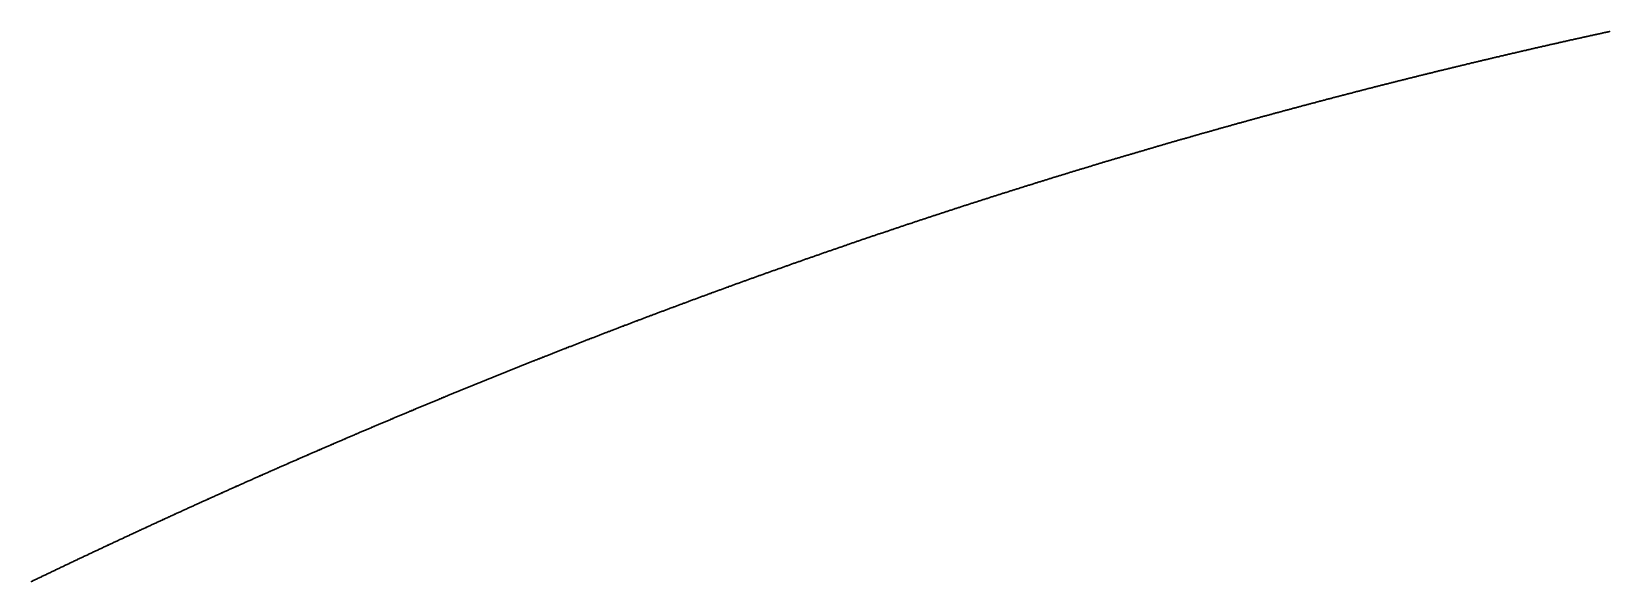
# Model space of a CAD drawing. Header units: metres. Extents: x 0 to 360, y 0 to 49.
# Drawn here: x 213.75 to 224.99, y 44.2 to 48.12 of the extents above; entities that cross this region are included whole.
import ezdxf

# ---------------------------------------------------------------- set-up
doc = ezdxf.new("R2010")
doc.units = ezdxf.units.M

msp = doc.modelspace()

# ---------------------------------------------------------------- linework, layer by layer
for p in [(224.991, 48.118), (224.488, 48.006), (224.494, 48.007), (224.5, 48.009), (224.506, 48.01), (224.512, 48.011), (224.517, 48.013), (224.523, 48.014), (224.529, 48.015), (224.535, 48.017), (224.541, 48.018), (224.547, 48.019), (224.553, 48.021), (224.558, 48.022), (224.564, 48.023), (224.57, 48.025), (224.576, 48.026), (224.582, 48.027), (224.588, 48.029), (224.594, 48.03), (224.599, 48.031), (224.605, 48.033), (224.611, 48.034), (224.617, 48.035), (224.623, 48.036), (224.629, 48.038), (224.634, 48.039), (224.64, 48.04), (224.646, 48.042), (224.652, 48.043), (224.658, 48.044), (224.664, 48.046), (224.67, 48.047), (224.675, 48.048), (224.681, 48.05), (224.687, 48.051), (224.693, 48.052), (224.699, 48.054), (224.705, 48.055), (224.71, 48.056), (224.716, 48.058), (224.722, 48.059), (224.728, 48.06), (224.734, 48.061), (224.74, 48.063), (224.746, 48.064), (224.751, 48.065), (224.757, 48.067), (224.763, 48.068), (224.769, 48.069), (224.775, 48.071), (224.781, 48.072), (224.787, 48.073), (224.792, 48.074), (224.798, 48.076), (224.804, 48.077), (224.81, 48.078), (224.816, 48.08), (224.822, 48.081), (224.827, 48.082), (224.833, 48.084), (224.839, 48.085), (224.845, 48.086), (224.851, 48.087), (224.857, 48.089), (224.863, 48.09), (224.868, 48.091), (224.874, 48.093), (224.88, 48.094), (224.886, 48.095), (224.892, 48.096), (224.898, 48.098), (224.903, 48.099), (224.909, 48.1), (224.915, 48.102), (224.921, 48.103), (224.927, 48.104), (224.933, 48.105), (224.939, 48.107), (224.944, 48.108), (224.95, 48.109), (224.956, 48.111), (224.962, 48.112), (224.968, 48.113), (224.974, 48.114), (224.979, 48.116), (224.985, 48.117), (224.009, 47.894), (224.014, 47.895), (224.02, 47.896), (224.026, 47.898), (224.032, 47.899), (224.038, 47.901), (224.044, 47.902), (224.049, 47.903), (224.055, 47.905), (224.061, 47.906), (224.067, 47.908), (224.073, 47.909), (224.079, 47.91), (224.085, 47.912), (224.09, 47.913), (224.096, 47.914), (224.102, 47.916), (224.108, 47.917), (224.114, 47.919), (224.12, 47.92), (224.126, 47.921), (224.131, 47.923), (224.137, 47.924), (224.143, 47.926), (224.149, 47.927), (224.155, 47.928), (224.161, 47.93), (224.166, 47.931), (224.172, 47.932), (224.178, 47.934), (224.184, 47.935), (224.19, 47.937), (224.196, 47.938), (224.202, 47.939), (224.207, 47.941), (224.213, 47.942), (224.219, 47.944), (224.225, 47.945), (224.231, 47.946), (224.237, 47.948), (224.243, 47.949), (224.248, 47.95), (224.254, 47.952), (224.26, 47.953), (224.266, 47.954), (224.272, 47.956), (224.278, 47.957), (224.283, 47.959), (224.289, 47.96), (224.295, 47.961), (224.301, 47.963), (224.307, 47.964), (224.313, 47.965), (224.319, 47.967), (224.324, 47.968), (224.33, 47.969), (224.336, 47.971), (224.342, 47.972), (224.348, 47.974), (224.354, 47.975), (224.36, 47.976), (224.365, 47.978), (224.371, 47.979), (224.377, 47.98), (224.383, 47.982), (224.389, 47.983), (224.395, 47.984), (224.4, 47.986), (224.406, 47.987), (224.412, 47.988), (224.418, 47.99), (224.424, 47.991), (224.43, 47.992), (224.436, 47.994), (224.441, 47.995), (224.447, 47.997), (224.453, 47.998), (224.459, 47.999), (224.465, 48.001), (224.471, 48.002), (224.477, 48.003), (224.482, 48.005), (223.546, 47.78), (223.552, 47.782), (223.558, 47.783), (223.564, 47.785), (223.57, 47.786), (223.576, 47.788), (223.581, 47.789), (223.587, 47.791), (223.593, 47.792), (223.599, 47.793), (223.605, 47.795), (223.611, 47.796), (223.616, 47.798), (223.622, 47.799), (223.628, 47.801), (223.634, 47.802), (223.64, 47.804), (223.646, 47.805), (223.652, 47.807), (223.657, 47.808), (223.663, 47.809), (223.669, 47.811), (223.675, 47.812), (223.681, 47.814), (223.687, 47.815), (223.693, 47.817), (223.698, 47.818), (223.704, 47.82), (223.71, 47.821), (223.716, 47.822), (223.722, 47.824), (223.728, 47.825), (223.734, 47.827), (223.739, 47.828), (223.745, 47.83), (223.751, 47.831), (223.757, 47.833), (223.763, 47.834), (223.769, 47.835), (223.774, 47.837), (223.78, 47.838), (223.786, 47.84), (223.792, 47.841), (223.798, 47.843), (223.804, 47.844), (223.81, 47.845), (223.815, 47.847), (223.821, 47.848), (223.827, 47.85), (223.833, 47.851), (223.839, 47.853), (223.845, 47.854), (223.851, 47.855), (223.856, 47.857), (223.862, 47.858), (223.868, 47.86), (223.874, 47.861), (223.88, 47.863), (223.886, 47.864), (223.891, 47.865), (223.897, 47.867), (223.903, 47.868), (223.909, 47.87), (223.915, 47.871), (223.921, 47.872), (223.927, 47.874), (223.932, 47.875), (223.938, 47.877), (223.944, 47.878), (223.95, 47.879), (223.956, 47.881), (223.962, 47.882), (223.968, 47.884), (223.973, 47.885), (223.979, 47.887), (223.985, 47.888), (223.991, 47.889), (223.997, 47.891), (224.003, 47.892), (223.107, 47.668), (223.113, 47.67), (223.119, 47.671), (223.125, 47.673), (223.131, 47.674), (223.137, 47.676), (223.142, 47.677), (223.148, 47.679), (223.154, 47.68), (223.16, 47.682), (223.166, 47.684), (223.172, 47.685), (223.178, 47.687), (223.183, 47.688), (223.189, 47.69), (223.195, 47.691), (223.201, 47.693), (223.207, 47.694), (223.213, 47.696), (223.219, 47.697), (223.224, 47.699), (223.23, 47.7), (223.236, 47.702), (223.242, 47.703), (223.248, 47.705), (223.254, 47.706), (223.259, 47.708), (223.265, 47.709), (223.271, 47.711), (223.277, 47.712), (223.283, 47.714), (223.289, 47.715), (223.295, 47.717), (223.3, 47.718), (223.306, 47.72), (223.312, 47.721), (223.318, 47.723), (223.324, 47.724), (223.33, 47.726), (223.336, 47.727), (223.341, 47.729), (223.347, 47.73), (223.353, 47.732), (223.359, 47.733), (223.365, 47.735), (223.371, 47.736), (223.377, 47.738), (223.382, 47.739), (223.388, 47.741), (223.394, 47.742), (223.4, 47.743), (223.406, 47.745), (223.412, 47.746), (223.418, 47.748), (223.423, 47.749), (223.429, 47.751), (223.435, 47.752), (223.441, 47.754), (223.447, 47.755), (223.453, 47.757), (223.458, 47.758), (223.464, 47.76), (223.47, 47.761), (223.476, 47.763), (223.482, 47.764), (223.488, 47.766), (223.494, 47.767), (223.499, 47.769), (223.505, 47.77), (223.511, 47.772), (223.517, 47.773), (223.523, 47.774), (223.529, 47.776), (223.535, 47.777), (223.54, 47.779), (222.68, 47.555), (222.686, 47.557), (222.692, 47.558), (222.697, 47.56), (222.703, 47.561), (222.709, 47.563), (222.715, 47.564), (222.721, 47.566), (222.727, 47.568), (222.733, 47.569), (222.738, 47.571), (222.744, 47.572), (222.75, 47.574), (222.756, 47.575), (222.762, 47.577), (222.768, 47.579), (222.774, 47.58), (222.779, 47.582), (222.785, 47.583), (222.791, 47.585), (222.797, 47.586), (222.803, 47.588), (222.809, 47.59), (222.815, 47.591), (222.82, 47.593), (222.826, 47.594), (222.832, 47.596), (222.838, 47.597), (222.844, 47.599), (222.85, 47.601), (222.856, 47.602), (222.861, 47.604), (222.867, 47.605), (222.873, 47.607), (222.879, 47.608), (222.885, 47.61), (222.891, 47.611), (222.897, 47.613), (222.902, 47.615), (222.908, 47.616), (222.914, 47.618), (222.92, 47.619), (222.926, 47.621), (222.932, 47.622), (222.938, 47.624), (222.943, 47.625), (222.949, 47.627), (222.955, 47.628), (222.961, 47.63), (222.967, 47.632), (222.973, 47.633), (222.978, 47.635), (222.984, 47.636), (222.99, 47.638), (222.996, 47.639), (223.002, 47.641), (223.008, 47.642), (223.014, 47.644), (223.019, 47.645), (223.025, 47.647), (223.031, 47.648), (223.037, 47.65), (223.043, 47.652), (223.049, 47.653), (223.055, 47.655), (223.06, 47.656), (223.066, 47.658), (223.072, 47.659), (223.078, 47.661), (223.084, 47.662), (223.09, 47.664), (223.096, 47.665), (223.101, 47.667), (222.276, 47.444), (222.282, 47.446), (222.288, 47.447), (222.293, 47.449), (222.299, 47.45), (222.305, 47.452), (222.311, 47.454), (222.317, 47.455), (222.323, 47.457), (222.329, 47.459), (222.334, 47.46), (222.34, 47.462), (222.346, 47.464), (222.352, 47.465), (222.358, 47.467), (222.364, 47.468), (222.37, 47.47), (222.375, 47.472), (222.381, 47.473), (222.387, 47.475), (222.393, 47.477), (222.399, 47.478), (222.405, 47.48), (222.411, 47.481), (222.416, 47.483), (222.422, 47.485), (222.428, 47.486), (222.434, 47.488), (222.44, 47.489), (222.446, 47.491), (222.452, 47.493), (222.457, 47.494), (222.463, 47.496), (222.469, 47.498), (222.475, 47.499), (222.481, 47.501), (222.487, 47.502), (222.493, 47.504), (222.498, 47.506), (222.504, 47.507), (222.51, 47.509), (222.516, 47.51), (222.522, 47.512), (222.528, 47.514), (222.534, 47.515), (222.539, 47.517), (222.545, 47.518), (222.551, 47.52), (222.557, 47.522), (222.563, 47.523), (222.569, 47.525), (222.574, 47.526), (222.58, 47.528), (222.586, 47.53), (222.592, 47.531), (222.598, 47.533), (222.604, 47.534), (222.61, 47.536), (222.615, 47.538), (222.621, 47.539), (222.627, 47.541), (222.633, 47.542), (222.639, 47.544), (222.645, 47.545), (222.651, 47.547), (222.656, 47.549), (222.662, 47.55), (222.668, 47.552), (222.674, 47.553), (221.878, 47.331), (221.883, 47.332), (221.889, 47.334), (221.895, 47.336), (221.901, 47.337), (221.907, 47.339), (221.913, 47.341), (221.919, 47.343), (221.924, 47.344), (221.93, 47.346), (221.936, 47.348), (221.942, 47.349), (221.948, 47.351), (221.954, 47.353), (221.96, 47.354), (221.965, 47.356), (221.971, 47.358), (221.977, 47.359), (221.983, 47.361), (221.989, 47.363), (221.995, 47.364), (222.001, 47.366), (222.006, 47.368), (222.012, 47.369), (222.018, 47.371), (222.024, 47.373), (222.03, 47.374), (222.036, 47.376), (222.042, 47.378), (222.047, 47.379), (222.053, 47.381), (222.059, 47.383), (222.065, 47.384), (222.071, 47.386), (222.077, 47.388), (222.083, 47.389), (222.088, 47.391), (222.094, 47.393), (222.1, 47.394), (222.106, 47.396), (222.112, 47.398), (222.118, 47.399), (222.124, 47.401), (222.129, 47.403), (222.135, 47.404), (222.141, 47.406), (222.147, 47.408), (222.153, 47.409), (222.159, 47.411), (222.165, 47.413), (222.17, 47.414), (222.176, 47.416), (222.182, 47.418), (222.188, 47.419), (222.194, 47.421), (222.2, 47.423), (222.206, 47.424), (222.211, 47.426), (222.217, 47.428), (222.223, 47.429), (222.229, 47.431), (222.235, 47.432), (222.241, 47.434), (222.247, 47.436), (222.252, 47.437), (222.258, 47.439), (222.264, 47.441), (222.27, 47.442), (221.497, 47.219), (221.503, 47.221), (221.508, 47.223), (221.514, 47.224), (221.52, 47.226), (221.526, 47.228), (221.532, 47.229), (221.538, 47.231), (221.544, 47.233), (221.549, 47.235), (221.555, 47.236), (221.561, 47.238), (221.567, 47.24), (221.573, 47.242), (221.579, 47.243), (221.585, 47.245), (221.591, 47.247), (221.596, 47.249), (221.602, 47.25), (221.608, 47.252), (221.614, 47.254), (221.62, 47.255), (221.626, 47.257), (221.632, 47.259), (221.637, 47.261), (221.643, 47.262), (221.649, 47.264), (221.655, 47.266), (221.661, 47.268), (221.667, 47.269), (221.673, 47.271), (221.678, 47.273), (221.684, 47.274), (221.69, 47.276), (221.696, 47.278), (221.702, 47.28), (221.708, 47.281), (221.714, 47.283), (221.719, 47.285), (221.725, 47.286), (221.731, 47.288), (221.737, 47.29), (221.743, 47.292), (221.749, 47.293), (221.755, 47.295), (221.76, 47.297), (221.766, 47.298), (221.772, 47.3), (221.778, 47.302), (221.784, 47.304), (221.79, 47.305), (221.796, 47.307), (221.801, 47.309), (221.807, 47.31), (221.813, 47.312), (221.819, 47.314), (221.825, 47.315), (221.831, 47.317), (221.837, 47.319), (221.842, 47.321), (221.848, 47.322), (221.854, 47.324), (221.86, 47.326), (221.866, 47.327), (221.872, 47.329), (221.122, 47.106), (221.128, 47.107), (221.133, 47.109), (221.139, 47.111), (221.145, 47.113), (221.151, 47.115), (221.157, 47.116), (221.163, 47.118), (221.169, 47.12), (221.174, 47.122), (221.18, 47.124), (221.186, 47.125), (221.192, 47.127), (221.198, 47.129), (221.204, 47.131), (221.21, 47.133), (221.215, 47.134), (221.221, 47.136), (221.227, 47.138), (221.233, 47.14), (221.239, 47.141), (221.245, 47.143), (221.251, 47.145), (221.256, 47.147), (221.262, 47.149), (221.268, 47.15), (221.274, 47.152), (221.28, 47.154), (221.286, 47.156), (221.292, 47.157), (221.298, 47.159), (221.303, 47.161), (221.309, 47.163), (221.315, 47.165), (221.321, 47.166), (221.327, 47.168), (221.333, 47.17), (221.339, 47.172), (221.344, 47.173), (221.35, 47.175), (221.356, 47.177), (221.362, 47.179), (221.368, 47.18), (221.374, 47.182), (221.38, 47.184), (221.385, 47.186), (221.391, 47.187), (221.397, 47.189), (221.403, 47.191), (221.409, 47.193), (221.415, 47.195), (221.421, 47.196), (221.426, 47.198), (221.432, 47.2), (221.438, 47.202), (221.444, 47.203), (221.45, 47.205), (221.456, 47.207), (221.462, 47.209), (221.467, 47.21), (221.473, 47.212), (221.479, 47.214), (221.485, 47.216), (221.491, 47.217), (220.764, 46.995), (220.77, 46.996), (220.776, 46.998), (220.782, 47), (220.788, 47.002), (220.793, 47.004), (220.799, 47.006), (220.805, 47.007), (220.811, 47.009), (220.817, 47.011), (220.823, 47.013), (220.829, 47.015), (220.835, 47.017), (220.84, 47.018), (220.846, 47.02), (220.852, 47.022), (220.858, 47.024), (220.864, 47.026), (220.87, 47.028), (220.876, 47.029), (220.881, 47.031), (220.887, 47.033), (220.893, 47.035), (220.899, 47.037), (220.905, 47.039), (220.911, 47.04), (220.917, 47.042), (220.922, 47.044), (220.928, 47.046), (220.934, 47.048), (220.94, 47.05), (220.946, 47.051), (220.952, 47.053), (220.958, 47.055), (220.963, 47.057), (220.969, 47.059), (220.975, 47.06), (220.981, 47.062), (220.987, 47.064), (220.993, 47.066), (220.999, 47.068), (221.004, 47.07), (221.01, 47.071), (221.016, 47.073), (221.022, 47.075), (221.028, 47.077), (221.034, 47.079), (221.04, 47.08), (221.046, 47.082), (221.051, 47.084), (221.057, 47.086), (221.063, 47.088), (221.069, 47.089), (221.075, 47.091), (221.081, 47.093), (221.087, 47.095), (221.092, 47.097), (221.098, 47.098), (221.104, 47.1), (221.11, 47.102), (221.116, 47.104), (220.412, 46.882), (220.418, 46.884), (220.424, 46.886), (220.43, 46.888), (220.436, 46.89), (220.442, 46.892), (220.448, 46.894), (220.453, 46.895), (220.459, 46.897), (220.465, 46.899), (220.471, 46.901), (220.477, 46.903), (220.483, 46.905), (220.489, 46.907), (220.495, 46.909), (220.5, 46.911), (220.506, 46.912), (220.512, 46.914), (220.518, 46.916), (220.524, 46.918), (220.53, 46.92), (220.536, 46.922), (220.541, 46.924), (220.547, 46.926), (220.553, 46.927), (220.559, 46.929), (220.565, 46.931), (220.571, 46.933), (220.577, 46.935), (220.582, 46.937), (220.588, 46.939), (220.594, 46.941), (220.6, 46.942), (220.606, 46.944), (220.612, 46.946), (220.618, 46.948), (220.624, 46.95), (220.629, 46.952), (220.635, 46.954), (220.641, 46.956), (220.647, 46.957), (220.653, 46.959), (220.659, 46.961), (220.665, 46.963), (220.67, 46.965), (220.676, 46.967), (220.682, 46.969), (220.688, 46.97), (220.694, 46.972), (220.7, 46.974), (220.706, 46.976), (220.711, 46.978), (220.717, 46.98), (220.723, 46.982), (220.729, 46.983), (220.735, 46.985), (220.741, 46.987), (220.747, 46.989), (220.752, 46.991), (220.758, 46.993), (220.066, 46.769), (220.072, 46.771), (220.078, 46.773), (220.084, 46.775), (220.09, 46.777), (220.096, 46.779), (220.102, 46.781), (220.108, 46.782), (220.113, 46.784), (220.119, 46.786), (220.125, 46.788), (220.131, 46.79), (220.137, 46.792), (220.143, 46.794), (220.149, 46.796), (220.154, 46.798), (220.16, 46.8), (220.166, 46.802), (220.172, 46.804), (220.178, 46.806), (220.184, 46.808), (220.19, 46.81), (220.196, 46.811), (220.201, 46.813), (220.207, 46.815), (220.213, 46.817), (220.219, 46.819), (220.225, 46.821), (220.231, 46.823), (220.237, 46.825), (220.242, 46.827), (220.248, 46.829), (220.254, 46.831), (220.26, 46.833), (220.266, 46.835), (220.272, 46.836), (220.278, 46.838), (220.283, 46.84), (220.289, 46.842), (220.295, 46.844), (220.301, 46.846), (220.307, 46.848), (220.313, 46.85), (220.319, 46.852), (220.325, 46.854), (220.33, 46.856), (220.336, 46.857), (220.342, 46.859), (220.348, 46.861), (220.354, 46.863), (220.36, 46.865), (220.366, 46.867), (220.371, 46.869), (220.377, 46.871), (220.383, 46.873), (220.389, 46.875), (220.395, 46.877), (220.401, 46.878), (220.407, 46.88), (219.732, 46.657), (219.738, 46.659), (219.744, 46.661), (219.75, 46.663), (219.756, 46.665), (219.762, 46.667), (219.767, 46.669), (219.773, 46.671), (219.779, 46.673), (219.785, 46.675), (219.791, 46.677), (219.797, 46.678), (219.803, 46.68), (219.808, 46.682), (219.814, 46.684), (219.82, 46.686), (219.826, 46.688), (219.832, 46.69), (219.838, 46.692), (219.844, 46.694), (219.849, 46.696), (219.855, 46.698), (219.861, 46.7), (219.867, 46.702), (219.873, 46.704), (219.879, 46.706), (219.885, 46.708), (219.891, 46.71), (219.896, 46.712), (219.902, 46.714), (219.908, 46.716), (219.914, 46.718), (219.92, 46.72), (219.926, 46.722), (219.932, 46.724), (219.937, 46.726), (219.943, 46.728), (219.949, 46.73), (219.955, 46.732), (219.961, 46.734), (219.967, 46.736), (219.973, 46.738), (219.979, 46.74), (219.984, 46.742), (219.99, 46.744), (219.996, 46.745), (220.002, 46.747), (220.008, 46.749), (220.014, 46.751), (220.02, 46.753), (220.025, 46.755), (220.031, 46.757), (220.037, 46.759), (220.043, 46.761), (220.049, 46.763), (220.055, 46.765), (220.061, 46.767), (219.404, 46.544), (219.41, 46.546), (219.415, 46.548), (219.421, 46.55), (219.427, 46.552), (219.433, 46.554), (219.439, 46.556), (219.445, 46.558), (219.451, 46.56), (219.456, 46.562), (219.462, 46.564), (219.468, 46.566), (219.474, 46.568), (219.48, 46.57), (219.486, 46.572), (219.492, 46.574), (219.498, 46.576), (219.503, 46.578), (219.509, 46.58), (219.515, 46.582), (219.521, 46.584), (219.527, 46.586), (219.533, 46.588), (219.539, 46.59), (219.544, 46.592), (219.55, 46.594), (219.556, 46.596), (219.562, 46.599), (219.568, 46.601), (219.574, 46.603), (219.58, 46.605), (219.586, 46.607), (219.591, 46.609), (219.597, 46.611), (219.603, 46.613), (219.609, 46.615), (219.615, 46.617), (219.621, 46.619), (219.627, 46.621), (219.632, 46.623), (219.638, 46.625), (219.644, 46.627), (219.65, 46.629), (219.656, 46.631), (219.662, 46.633), (219.668, 46.635), (219.674, 46.637), (219.679, 46.639), (219.685, 46.641), (219.691, 46.643), (219.697, 46.645), (219.703, 46.647), (219.709, 46.649), (219.715, 46.651), (219.72, 46.653), (219.726, 46.655), (219.087, 46.432), (219.093, 46.435), (219.099, 46.437), (219.104, 46.439), (219.11, 46.441), (219.116, 46.443), (219.122, 46.445), (219.128, 46.447), (219.134, 46.449), (219.14, 46.451), (219.146, 46.453), (219.151, 46.455), (219.157, 46.457), (219.163, 46.459), (219.169, 46.462), (219.175, 46.464), (219.181, 46.466), (219.187, 46.468), (219.192, 46.47), (219.198, 46.472), (219.204, 46.474), (219.21, 46.476), (219.216, 46.478), (219.222, 46.48), (219.228, 46.482), (219.234, 46.484), (219.239, 46.486), (219.245, 46.488), (219.251, 46.49), (219.257, 46.493), (219.263, 46.495), (219.269, 46.497), (219.275, 46.499), (219.28, 46.501), (219.286, 46.503), (219.292, 46.505), (219.298, 46.507), (219.304, 46.509), (219.31, 46.511), (219.316, 46.513), (219.322, 46.515), (219.327, 46.517), (219.333, 46.519), (219.339, 46.521), (219.345, 46.523), (219.351, 46.525), (219.357, 46.527), (219.363, 46.529), (219.368, 46.532), (219.374, 46.534), (219.38, 46.536), (219.386, 46.538), (219.392, 46.54), (219.398, 46.542), (218.77, 46.319), (218.776, 46.321), (218.782, 46.323), (218.788, 46.325), (218.793, 46.327), (218.799, 46.329), (218.805, 46.331), (218.811, 46.334), (218.817, 46.336), (218.823, 46.338), (218.829, 46.34), (218.835, 46.342), (218.84, 46.344), (218.846, 46.346), (218.852, 46.348), (218.858, 46.351), (218.864, 46.353), (218.87, 46.355), (218.876, 46.357), (218.881, 46.359), (218.887, 46.361), (218.893, 46.363), (218.899, 46.365), (218.905, 46.367), (218.911, 46.37), (218.917, 46.372), (218.923, 46.374), (218.928, 46.376), (218.934, 46.378), (218.94, 46.38), (218.946, 46.382), (218.952, 46.384), (218.958, 46.386), (218.964, 46.389), (218.97, 46.391), (218.975, 46.393), (218.981, 46.395), (218.987, 46.397), (218.993, 46.399), (218.999, 46.401), (219.005, 46.403), (219.011, 46.405), (219.016, 46.407), (219.022, 46.409), (219.028, 46.412), (219.034, 46.414), (219.04, 46.416), (219.046, 46.418), (219.052, 46.42), (219.058, 46.422), (219.063, 46.424), (219.069, 46.426), (219.075, 46.428), (219.081, 46.43), (218.465, 46.207), (218.471, 46.209), (218.476, 46.211), (218.482, 46.213), (218.488, 46.216), (218.494, 46.218), (218.5, 46.22), (218.506, 46.222), (218.512, 46.224), (218.518, 46.226), (218.523, 46.229), (218.529, 46.231), (218.535, 46.233), (218.541, 46.235), (218.547, 46.237), (218.553, 46.239), (218.559, 46.242), (218.565, 46.244), (218.57, 46.246), (218.576, 46.248), (218.582, 46.25), (218.588, 46.252), (218.594, 46.255), (218.6, 46.257), (218.606, 46.259), (218.611, 46.261), (218.617, 46.263), (218.623, 46.265), (218.629, 46.267), (218.635, 46.27), (218.641, 46.272), (218.647, 46.274), (218.653, 46.276), (218.658, 46.278), (218.664, 46.28), (218.67, 46.282), (218.676, 46.285), (218.682, 46.287), (218.688, 46.289), (218.694, 46.291), (218.7, 46.293), (218.705, 46.295), (218.711, 46.297), (218.717, 46.3), (218.723, 46.302), (218.729, 46.304), (218.735, 46.306), (218.741, 46.308), (218.746, 46.31), (218.752, 46.312), (218.758, 46.314), (218.764, 46.317), (218.165, 46.095), (218.171, 46.097), (218.177, 46.1), (218.183, 46.102), (218.189, 46.104), (218.195, 46.106), (218.201, 46.108), (218.206, 46.111), (218.212, 46.113), (218.218, 46.115), (218.224, 46.117), (218.23, 46.119), (218.236, 46.122), (218.242, 46.124), (218.248, 46.126), (218.253, 46.128), (218.259, 46.13), (218.265, 46.133), (218.271, 46.135), (218.277, 46.137), (218.283, 46.139), (218.289, 46.141), (218.294, 46.144), (218.3, 46.146), (218.306, 46.148), (218.312, 46.15), (218.318, 46.152), (218.324, 46.155), (218.33, 46.157), (218.336, 46.159), (218.341, 46.161), (218.347, 46.163), (218.353, 46.166), (218.359, 46.168), (218.365, 46.17), (218.371, 46.172), (218.377, 46.174), (218.383, 46.176), (218.388, 46.179), (218.394, 46.181), (218.4, 46.183), (218.406, 46.185), (218.412, 46.187), (218.418, 46.19), (218.424, 46.192), (218.43, 46.194), (218.435, 46.196), (218.441, 46.198), (218.447, 46.2), (218.453, 46.203), (218.459, 46.205), (217.866, 45.981), (217.872, 45.983), (217.878, 45.986), (217.883, 45.988), (217.889, 45.99), (217.895, 45.992), (217.901, 45.995), (217.907, 45.997), (217.913, 45.999), (217.919, 46.001), (217.925, 46.004), (217.93, 46.006), (217.936, 46.008), (217.942, 46.01), (217.948, 46.013), (217.954, 46.015), (217.96, 46.017), (217.966, 46.019), (217.972, 46.022), (217.977, 46.024), (217.983, 46.026), (217.989, 46.028), (217.995, 46.031), (218.001, 46.033), (218.007, 46.035), (218.013, 46.037), (218.019, 46.039), (218.024, 46.042), (218.03, 46.044), (218.036, 46.046), (218.042, 46.048), (218.048, 46.051), (218.054, 46.053), (218.06, 46.055), (218.066, 46.057), (218.071, 46.06), (218.077, 46.062), (218.083, 46.064), (218.089, 46.066), (218.095, 46.068), (218.101, 46.071), (218.107, 46.073), (218.112, 46.075), (218.118, 46.077), (218.124, 46.08), (218.13, 46.082), (218.136, 46.084), (218.142, 46.086), (218.148, 46.088), (218.154, 46.091), (218.159, 46.093), (217.578, 45.87), (217.584, 45.872), (217.59, 45.874), (217.596, 45.876), (217.602, 45.879), (217.607, 45.881), (217.613, 45.883), (217.619, 45.886), (217.625, 45.888), (217.631, 45.89), (217.637, 45.892), (217.643, 45.895), (217.649, 45.897), (217.654, 45.899), (217.66, 45.902), (217.666, 45.904), (217.672, 45.906), (217.678, 45.908), (217.684, 45.911), (217.69, 45.913), (217.696, 45.915), (217.701, 45.918), (217.707, 45.92), (217.713, 45.922), (217.719, 45.924), (217.725, 45.927), (217.731, 45.929), (217.737, 45.931), (217.743, 45.934), (217.748, 45.936), (217.754, 45.938), (217.76, 45.94), (217.766, 45.943), (217.772, 45.945), (217.778, 45.947), (217.784, 45.949), (217.79, 45.952), (217.795, 45.954), (217.801, 45.956), (217.807, 45.958), (217.813, 45.961), (217.819, 45.963), (217.825, 45.965), (217.831, 45.968), (217.836, 45.97), (217.842, 45.972), (217.848, 45.974), (217.854, 45.977), (217.86, 45.979), (217.296, 45.758), (217.302, 45.761), (217.308, 45.763), (217.314, 45.765), (217.32, 45.768), (217.325, 45.77), (217.331, 45.772), (217.337, 45.775), (217.343, 45.777), (217.349, 45.779), (217.355, 45.782), (217.361, 45.784), (217.367, 45.786), (217.372, 45.789), (217.378, 45.791), (217.384, 45.793), (217.39, 45.796), (217.396, 45.798), (217.402, 45.8), (217.408, 45.803), (217.414, 45.805), (217.419, 45.807), (217.425, 45.81), (217.431, 45.812), (217.437, 45.814), (217.443, 45.816), (217.449, 45.819), (217.455, 45.821), (217.461, 45.823), (217.466, 45.826), (217.472, 45.828), (217.478, 45.83), (217.484, 45.833), (217.49, 45.835), (217.496, 45.837), (217.502, 45.84), (217.508, 45.842), (217.513, 45.844), (217.519, 45.847), (217.525, 45.849), (217.531, 45.851), (217.537, 45.853), (217.543, 45.856), (217.549, 45.858), (217.555, 45.86), (217.56, 45.863), (217.566, 45.865), (217.572, 45.867), (217.014, 45.645), (217.02, 45.648), (217.026, 45.65), (217.032, 45.652), (217.038, 45.655), (217.043, 45.657), (217.049, 45.659), (217.055, 45.662), (217.061, 45.664), (217.067, 45.667), (217.073, 45.669), (217.079, 45.671), (217.085, 45.674), (217.09, 45.676), (217.096, 45.678), (217.102, 45.681), (217.108, 45.683), (217.114, 45.685), (217.12, 45.688), (217.126, 45.69), (217.132, 45.693), (217.137, 45.695), (217.143, 45.697), (217.149, 45.7), (217.155, 45.702), (217.161, 45.704), (217.167, 45.707), (217.173, 45.709), (217.179, 45.711), (217.184, 45.714), (217.19, 45.716), (217.196, 45.718), (217.202, 45.721), (217.208, 45.723), (217.214, 45.725), (217.22, 45.728), (217.226, 45.73), (217.231, 45.733), (217.237, 45.735), (217.243, 45.737), (217.249, 45.74), (217.255, 45.742), (217.261, 45.744), (217.267, 45.747), (217.273, 45.749), (217.278, 45.751), (217.284, 45.754), (217.29, 45.756), (216.738, 45.533), (216.744, 45.535), (216.75, 45.537), (216.756, 45.54), (216.761, 45.542), (216.767, 45.545), (216.773, 45.547), (216.779, 45.549), (216.785, 45.552), (216.791, 45.554), (216.797, 45.557), (216.803, 45.559), (216.808, 45.561), (216.814, 45.564), (216.82, 45.566), (216.826, 45.569), (216.832, 45.571), (216.838, 45.573), (216.844, 45.576), (216.85, 45.578), (216.855, 45.581), (216.861, 45.583), (216.867, 45.585), (216.873, 45.588), (216.879, 45.59), (216.885, 45.593), (216.891, 45.595), (216.897, 45.597), (216.902, 45.6), (216.908, 45.602), (216.914, 45.605), (216.92, 45.607), (216.926, 45.609), (216.932, 45.612), (216.938, 45.614), (216.944, 45.617), (216.949, 45.619), (216.955, 45.621), (216.961, 45.624), (216.967, 45.626), (216.973, 45.628), (216.979, 45.631), (216.985, 45.633), (216.991, 45.636), (216.996, 45.638), (217.002, 45.64), (217.008, 45.643), (216.468, 45.42), (216.473, 45.423), (216.479, 45.425), (216.485, 45.428), (216.491, 45.43), (216.497, 45.433), (216.503, 45.435), (216.509, 45.438), (216.515, 45.44), (216.52, 45.443), (216.526, 45.445), (216.532, 45.447), (216.538, 45.45), (216.544, 45.452), (216.55, 45.455), (216.556, 45.457), (216.562, 45.46), (216.567, 45.462), (216.573, 45.465), (216.579, 45.467), (216.585, 45.469), (216.591, 45.472), (216.597, 45.474), (216.603, 45.477), (216.609, 45.479), (216.614, 45.482), (216.62, 45.484), (216.626, 45.486), (216.632, 45.489), (216.638, 45.491), (216.644, 45.494), (216.65, 45.496), (216.656, 45.499), (216.661, 45.501), (216.667, 45.503), (216.673, 45.506), (216.679, 45.508), (216.685, 45.511), (216.691, 45.513), (216.697, 45.516), (216.703, 45.518), (216.708, 45.52), (216.714, 45.523), (216.72, 45.525), (216.726, 45.528), (216.732, 45.53), (216.197, 45.307), (216.203, 45.309), (216.209, 45.312), (216.215, 45.314), (216.221, 45.317), (216.226, 45.319), (216.232, 45.322), (216.238, 45.324), (216.244, 45.327), (216.25, 45.329), (216.256, 45.332), (216.262, 45.334), (216.268, 45.337), (216.274, 45.339), (216.279, 45.342), (216.285, 45.344), (216.291, 45.346), (216.297, 45.349), (216.303, 45.351), (216.309, 45.354), (216.315, 45.356), (216.321, 45.359), (216.326, 45.361), (216.332, 45.364), (216.338, 45.366), (216.344, 45.369), (216.35, 45.371), (216.356, 45.374), (216.362, 45.376), (216.368, 45.379), (216.373, 45.381), (216.379, 45.384), (216.385, 45.386), (216.391, 45.389), (216.397, 45.391), (216.403, 45.393), (216.409, 45.396), (216.415, 45.398), (216.42, 45.401), (216.426, 45.403), (216.432, 45.406), (216.438, 45.408), (216.444, 45.411), (216.45, 45.413), (216.456, 45.416), (216.462, 45.418), (215.938, 45.196), (215.944, 45.199), (215.95, 45.201), (215.956, 45.204), (215.962, 45.206), (215.968, 45.209), (215.974, 45.211), (215.98, 45.214), (215.985, 45.216), (215.991, 45.219), (215.997, 45.221), (216.003, 45.224), (216.009, 45.227), (216.015, 45.229), (216.021, 45.232), (216.027, 45.234), (216.032, 45.237), (216.038, 45.239), (216.044, 45.242), (216.05, 45.244), (216.056, 45.247), (216.062, 45.249), (216.068, 45.252), (216.074, 45.254), (216.08, 45.257), (216.085, 45.259), (216.091, 45.262), (216.097, 45.264), (216.103, 45.267), (216.109, 45.269), (216.115, 45.272), (216.121, 45.274), (216.127, 45.277), (216.132, 45.279), (216.138, 45.282), (216.144, 45.284), (216.15, 45.287), (216.156, 45.289), (216.162, 45.292), (216.168, 45.294), (216.174, 45.297), (216.179, 45.299), (216.185, 45.302), (216.191, 45.304), (215.68, 45.084), (215.685, 45.087), (215.691, 45.089), (215.697, 45.092), (215.703, 45.094), (215.709, 45.097), (215.715, 45.1), (215.721, 45.102), (215.727, 45.105), (215.733, 45.107), (215.738, 45.11), (215.744, 45.112), (215.75, 45.115), (215.756, 45.117), (215.762, 45.12), (215.768, 45.123), (215.774, 45.125), (215.78, 45.128), (215.785, 45.13), (215.791, 45.133), (215.797, 45.135), (215.803, 45.138), (215.809, 45.14), (215.815, 45.143), (215.821, 45.145), (215.827, 45.148), (215.833, 45.151), (215.838, 45.153), (215.844, 45.156), (215.85, 45.158), (215.856, 45.161), (215.862, 45.163), (215.868, 45.166), (215.874, 45.168), (215.88, 45.171), (215.885, 45.173), (215.891, 45.176), (215.897, 45.178), (215.903, 45.181), (215.909, 45.184), (215.915, 45.186), (215.921, 45.189), (215.927, 45.191), (215.932, 45.194), (215.421, 44.97), (215.427, 44.973), (215.433, 44.976), (215.438, 44.978), (215.444, 44.981), (215.45, 44.983), (215.456, 44.986), (215.462, 44.989), (215.468, 44.991), (215.474, 44.994), (215.48, 44.996), (215.485, 44.999), (215.491, 45.002), (215.497, 45.004), (215.503, 45.007), (215.509, 45.009), (215.515, 45.012), (215.521, 45.015), (215.527, 45.017), (215.533, 45.02), (215.538, 45.022), (215.544, 45.025), (215.55, 45.027), (215.556, 45.03), (215.562, 45.033), (215.568, 45.035), (215.574, 45.038), (215.58, 45.04), (215.585, 45.043), (215.591, 45.046), (215.597, 45.048), (215.603, 45.051), (215.609, 45.053), (215.615, 45.056), (215.621, 45.058), (215.627, 45.061), (215.633, 45.064), (215.638, 45.066), (215.644, 45.069), (215.65, 45.071), (215.656, 45.074), (215.662, 45.076), (215.668, 45.079), (215.674, 45.082), (215.168, 44.858), (215.174, 44.86), (215.18, 44.863), (215.185, 44.866), (215.191, 44.868), (215.197, 44.871), (215.203, 44.874), (215.209, 44.876), (215.215, 44.879), (215.221, 44.881), (215.227, 44.884), (215.232, 44.887), (215.238, 44.889), (215.244, 44.892), (215.25, 44.895), (215.256, 44.897), (215.262, 44.9), (215.268, 44.903), (215.274, 44.905), (215.28, 44.908), (215.285, 44.91), (215.291, 44.913), (215.297, 44.916), (215.303, 44.918), (215.309, 44.921), (215.315, 44.923), (215.321, 44.926), (215.327, 44.929), (215.333, 44.931), (215.338, 44.934), (215.344, 44.937), (215.35, 44.939), (215.356, 44.942), (215.362, 44.944), (215.368, 44.947), (215.374, 44.95), (215.38, 44.952), (215.385, 44.955), (215.391, 44.957), (215.397, 44.96), (215.403, 44.963), (215.409, 44.965), (215.415, 44.968), (214.921, 44.746), (214.927, 44.749), (214.932, 44.752), (214.938, 44.754), (214.944, 44.757), (214.95, 44.76), (214.956, 44.762), (214.962, 44.765), (214.968, 44.768), (214.974, 44.77), (214.979, 44.773), (214.985, 44.776), (214.991, 44.778), (214.997, 44.781), (215.003, 44.784), (215.009, 44.786), (215.015, 44.789), (215.021, 44.792), (215.027, 44.794), (215.032, 44.797), (215.038, 44.8), (215.044, 44.802), (215.05, 44.805), (215.056, 44.808), (215.062, 44.81), (215.068, 44.813), (215.074, 44.815), (215.08, 44.818), (215.085, 44.821), (215.091, 44.823), (215.097, 44.826), (215.103, 44.829), (215.109, 44.831), (215.115, 44.834), (215.121, 44.837), (215.127, 44.839), (215.132, 44.842), (215.138, 44.845), (215.144, 44.847), (215.15, 44.85), (215.156, 44.853), (215.162, 44.855), (214.673, 44.633), (214.679, 44.636), (214.685, 44.639), (214.691, 44.641), (214.697, 44.644), (214.703, 44.647), (214.709, 44.65), (214.715, 44.652), (214.721, 44.655), (214.726, 44.658), (214.732, 44.66), (214.738, 44.663), (214.744, 44.666), (214.75, 44.668), (214.756, 44.671), (214.762, 44.674), (214.768, 44.677), (214.773, 44.679), (214.779, 44.682), (214.785, 44.685), (214.791, 44.687), (214.797, 44.69), (214.803, 44.693), (214.809, 44.695), (214.815, 44.698), (214.821, 44.701), (214.826, 44.703), (214.832, 44.706), (214.838, 44.709), (214.844, 44.711), (214.85, 44.714), (214.856, 44.717), (214.862, 44.72), (214.868, 44.722), (214.874, 44.725), (214.879, 44.728), (214.885, 44.73), (214.891, 44.733), (214.897, 44.736), (214.903, 44.738), (214.909, 44.741), (214.915, 44.744), (214.432, 44.522), (214.438, 44.524), (214.444, 44.527), (214.45, 44.53), (214.456, 44.533), (214.461, 44.535), (214.467, 44.538), (214.473, 44.541), (214.479, 44.544), (214.485, 44.546), (214.491, 44.549), (214.497, 44.552), (214.503, 44.554), (214.509, 44.557), (214.514, 44.56), (214.52, 44.563), (214.526, 44.565), (214.532, 44.568), (214.538, 44.571), (214.544, 44.574), (214.55, 44.576), (214.556, 44.579), (214.562, 44.582), (214.567, 44.584), (214.573, 44.587), (214.579, 44.59), (214.585, 44.593), (214.591, 44.595), (214.597, 44.598), (214.603, 44.601), (214.609, 44.604), (214.615, 44.606), (214.62, 44.609), (214.626, 44.612), (214.632, 44.614), (214.638, 44.617), (214.644, 44.62), (214.65, 44.623), (214.656, 44.625), (214.662, 44.628), (214.668, 44.631), (214.191, 44.409), (214.197, 44.411), (214.202, 44.414), (214.208, 44.417), (214.214, 44.42), (214.22, 44.422), (214.226, 44.425), (214.232, 44.428), (214.238, 44.431), (214.244, 44.434), (214.25, 44.436), (214.255, 44.439), (214.261, 44.442), (214.267, 44.445), (214.273, 44.447), (214.279, 44.45), (214.285, 44.453), (214.291, 44.456), (214.297, 44.458), (214.303, 44.461), (214.308, 44.464), (214.314, 44.467), (214.32, 44.469), (214.326, 44.472), (214.332, 44.475), (214.338, 44.478), (214.344, 44.48), (214.35, 44.483), (214.356, 44.486), (214.361, 44.489), (214.367, 44.491), (214.373, 44.494), (214.379, 44.497), (214.385, 44.5), (214.391, 44.502), (214.397, 44.505), (214.403, 44.508), (214.408, 44.511), (214.414, 44.513), (214.42, 44.516), (214.426, 44.519), (213.955, 44.297), (213.961, 44.3), (213.967, 44.303), (213.973, 44.305), (213.979, 44.308), (213.984, 44.311), (213.99, 44.314), (213.996, 44.317), (214.002, 44.319), (214.008, 44.322), (214.014, 44.325), (214.02, 44.328), (214.026, 44.331), (214.032, 44.333), (214.037, 44.336), (214.043, 44.339), (214.049, 44.342), (214.055, 44.345), (214.061, 44.347), (214.067, 44.35), (214.073, 44.353), (214.079, 44.356), (214.085, 44.359), (214.09, 44.361), (214.096, 44.364), (214.102, 44.367), (214.108, 44.37), (214.114, 44.372), (214.12, 44.375), (214.126, 44.378), (214.132, 44.381), (214.138, 44.384), (214.144, 44.386), (214.149, 44.389), (214.155, 44.392), (214.161, 44.395), (214.167, 44.398), (214.173, 44.4), (214.179, 44.403), (214.185, 44.406), (213.749, 44.198), (213.755, 44.201), (213.761, 44.204), (213.767, 44.207), (213.772, 44.21), (213.778, 44.212), (213.784, 44.215), (213.79, 44.218), (213.796, 44.221), (213.802, 44.224), (213.808, 44.227), (213.814, 44.229), (213.82, 44.232), (213.825, 44.235), (213.831, 44.238), (213.837, 44.241), (213.843, 44.244), (213.849, 44.246), (213.855, 44.249), (213.861, 44.252), (213.867, 44.255), (213.873, 44.258), (213.878, 44.26), (213.884, 44.263), (213.89, 44.266), (213.896, 44.269), (213.902, 44.272), (213.908, 44.275), (213.914, 44.277), (213.92, 44.28), (213.926, 44.283), (213.931, 44.286), (213.937, 44.289), (213.943, 44.291), (213.949, 44.294)]:
    msp.add_point(p)

doc.saveas('drawing.dxf')
